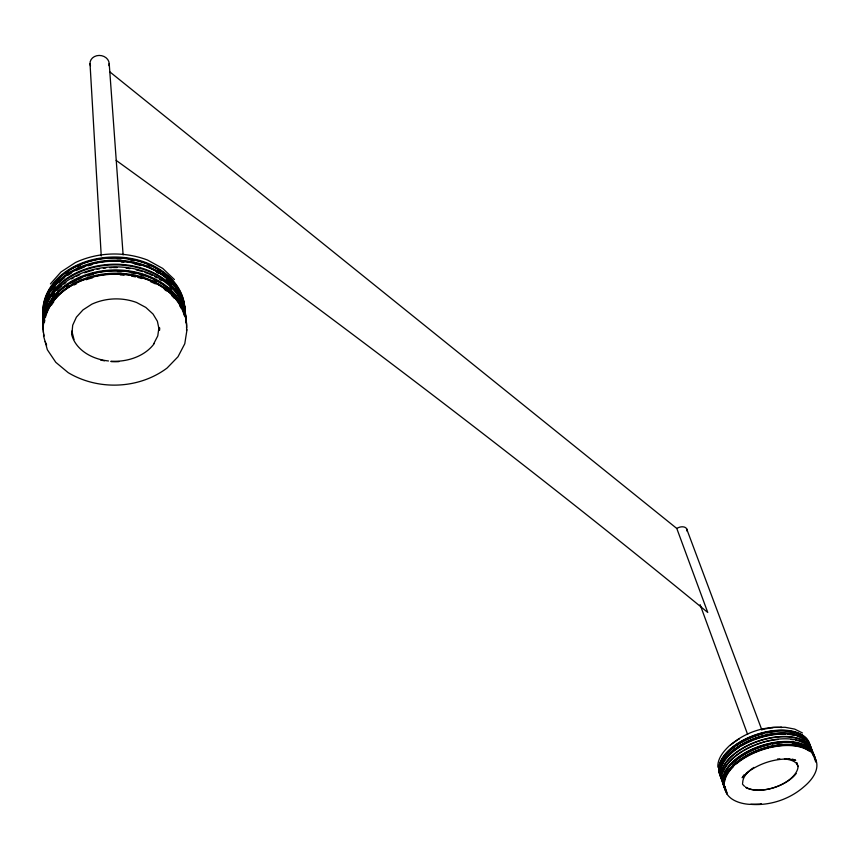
<?xml version="1.0" encoding="UTF-8"?>
<svg xmlns="http://www.w3.org/2000/svg" width="860" height="860" viewBox="0 0 860 860"><rect width="100%" height="100%" fill="white"/><g stroke="black" fill="none" stroke-linecap="round" stroke-linejoin="round"><path stroke-width="1.29" d="M71.928 333.562L72.702 325.198L76.411 317.136L83.001 309.89L91.805 304.193C105.802 297.764 122.077 297.173 136.525 302.462L145.802 307.418L153.048 314.061L157.391 321.253L159.186 329.896M717.831 767.184C717.466 758.262 723.679 751.178 729.721 745.426L739.471 738.557L738.976 738.815M158.96 327.466L157.767 335.905L153.8 343.635M186.996 329.692L184.782 343.731L177.977 356.782L167.098 368.026C138.944 389.161 98.223 390.719 68.155 372.627L55.792 362.318L47.343 349.74L43.495 335.744M742.653 783.137C742.599 776.333 748.383 771.076 753.919 767.421M743.911 774.903L742.148 777.752L747.297 772.441L746.394 773.237C758.638 763.626 774.29 758.455 789.846 759.058L788.512 758.993L795.715 760.272L792.307 759.111M50.439 283.897L61.006 271.975L75.486 262.504C98.029 252.034 124.367 251.227 147.565 260.064L162.733 268.427L174.408 279.554M730.581 744.9C744.685 732.892 763.261 726.249 781.826 727.442L780.525 727.409M761.777 729.495L773.742 727.409L785.051 727.28L794.715 729.108L802.434 732.957M760.788 804.089L761.401 804.057L749.726 804.369C739.772 803.788 726.249 799.585 724.829 787.889A47.698 25.015 -18.5 0 1 761.261 745.663A47.698 25.015 -18.5 0 1 814.474 758.584M771.721 727.56L773.097 727.528M777.537 758.982L779.87 758.95M750.769 804.337C769.883 805.884 789.544 799.359 803.949 786.75C811.711 780.321 820.591 769.302 815.312 758.638M784.438 758.864C789.846 759.692 794.995 760.595 797.704 765.013M116.175 160.401C317.351 305.752 515.935 454.908 707.758 612.471L676.798 528.47L109.844 71.885M796.822 762.949L797.467 764.615M686.603 528.728L761.895 730.054M700.104 604.644L747.62 734.429M726.958 794.038L726.087 791.512A47.784 24.983 -18.5 0 1 762.637 749.372A47.784 24.983 -18.5 0 1 815.914 762.239M796.758 762.723L797.833 766.55M73.992 339.485L71.842 331.1L71.95 333.304M109.209 63.554L123.109 254.893M90.031 63.758L101.243 255.957M676.798 528.47A6.74 4.257 -19.5 0 1 684.044 526.986A6.74 4.257 -19.5 0 1 686.817 530.953M119.002 361.598A46.429 34.873 -1.4 0 1 111.047 361.598M104.533 360.824A46.429 34.873 -1.4 0 1 100.684 360.017M796.199 773.516A30.949 16.2 -18.5 0 1 745.899 787.631M725.926 790.179A47.235 24.693 -18.5 0 1 724.658 786.513M724.582 781.847A47.235 24.693 -18.5 0 1 733.537 766.464M736.429 763.82A47.235 24.693 -18.5 0 1 768.646 747.953M769.861 747.663A47.235 24.693 -18.5 0 1 809.056 751.016M812.507 754.274A47.235 24.693 -18.5 0 1 813.732 756.123M814.312 757.284A47.235 24.693 -18.5 0 1 815.312 761.057M726.291 790.469A47.214 24.703 -18.5 0 1 724.195 784.384M724.292 780.998A47.214 24.703 -18.5 0 1 759.423 749.845A47.214 24.703 -18.5 0 1 808.722 750.178M727.162 792.447A47.773 24.994 -18.5 0 1 759.197 749.608A47.773 24.994 -18.5 0 1 815.506 760.079M725.098 788.652A47.719 25.015 -18.5 0 1 760.39 746.899A47.719 25.015 -18.5 0 1 814.721 758.079M725.603 788.448A47.171 24.725 -18.5 0 1 723.668 783.654M723.797 777.805A47.171 24.725 -18.5 0 1 724.475 775.43M724.862 774.409A47.171 24.725 -18.5 0 1 727.775 769.173M731.634 764.486A47.171 24.725 -18.5 0 1 766.378 745.394M767.582 745.082A47.171 24.725 -18.5 0 1 769.99 744.513M772.42 744.018A47.171 24.725 -18.5 0 1 774.849 743.588M777.246 743.244A47.171 24.725 -18.5 0 1 782.181 742.771M792.146 742.933A47.171 24.725 -18.5 0 1 799.424 744.276M800.52 744.599A47.171 24.725 -18.5 0 1 807.045 747.566M811.388 751.436A47.171 24.725 -18.5 0 1 812.614 753.285M725.313 787.609A47.149 24.725 -18.5 0 1 723.206 781.525M723.303 778.139A47.149 24.725 -18.5 0 1 758.37 746.985A47.149 24.725 -18.5 0 1 807.604 747.34M723.883 785.137A47.644 25.037 -18.5 0 1 760.261 742.976A47.644 25.037 -18.5 0 1 813.431 755.929M724.378 784.933A47.085 24.757 -18.5 0 1 722.755 781.396M722.217 777.741A47.085 24.757 -18.5 0 1 722.368 775.451M723.249 771.904A47.085 24.757 -18.5 0 1 742.266 751.554M743.384 750.877A47.085 24.757 -18.5 0 1 754.349 745.459M755.499 744.996A47.085 24.757 -18.5 0 1 765.056 741.868M766.26 741.557A47.085 24.757 -18.5 0 1 778.257 739.449M790.791 739.417A47.085 24.757 -18.5 0 1 793.328 739.75M795.758 740.202A47.085 24.757 -18.5 0 1 798.058 740.761M799.144 741.083A47.085 24.757 -18.5 0 1 805.669 744.072M806.562 744.674A47.085 24.757 -18.5 0 1 811.238 749.791M721.465 776.494A47.031 24.768 -18.5 0 1 761.809 740.191A47.031 24.768 -18.5 0 1 811.356 749.866M724.442 784.589A47.579 25.058 -18.5 0 1 757.445 741.288A47.579 25.058 -18.5 0 1 812.517 753.618M723.529 781.923A47.526 25.09 -18.5 0 1 755.284 739.03A47.526 25.09 -18.5 0 1 811.388 749.64M720.486 772.721A46.977 24.8 -18.5 0 1 739.363 747.211M741.567 745.846A46.977 24.8 -18.5 0 1 752.5 740.428M753.65 739.976A46.977 24.8 -18.5 0 1 785.191 734.161M787.556 734.3A46.977 24.8 -18.5 0 1 794.984 735.472M797.198 736.096A46.977 24.8 -18.5 0 1 804.605 739.707M807.303 742.094A46.977 24.8 -18.5 0 1 809.282 744.835M721.701 777.967A46.956 24.8 -18.5 0 1 720.433 774.29M720.25 772.989A46.956 24.8 -18.5 0 1 720.347 769.592M721.217 766.045A46.956 24.8 -18.5 0 1 758.122 737.418A46.956 24.8 -18.5 0 1 804.283 738.88M807.723 742.148A46.956 24.8 -18.5 0 1 808.959 744.008M721.862 779.3A47.504 25.09 -18.5 0 1 756.918 737.504A47.504 25.09 -18.5 0 1 811.066 748.813M721.174 777.311A47.461 25.112 -18.5 0 1 756.176 735.504A47.461 25.112 -18.5 0 1 810.281 746.846M721.013 775.978A46.913 24.822 -18.5 0 1 719.734 772.291M719.508 769.893A46.913 24.822 -18.5 0 1 719.852 766.421M720.519 764.045A46.913 24.822 -18.5 0 1 734.171 747.275M736.203 745.792A46.913 24.822 -18.5 0 1 740.546 743.008M741.557 742.406A46.913 24.822 -18.5 0 1 763.325 733.698M766.926 732.881A46.913 24.822 -18.5 0 1 775.279 731.613M787.771 731.591A46.913 24.822 -18.5 0 1 795.016 732.957M798.456 734.139A46.913 24.822 -18.5 0 1 801.649 735.698M806.949 740.17A46.913 24.822 -18.5 0 1 808.174 742.029M720.734 775.15A46.891 24.832 -18.5 0 1 719.454 771.463M719.272 770.162A46.891 24.832 -18.5 0 1 719.562 765.593M720.228 763.207A46.891 24.832 -18.5 0 1 757.079 734.58A46.891 24.832 -18.5 0 1 803.175 736.063M806.615 739.353A46.891 24.832 -18.5 0 1 807.852 741.202M720.884 776.472A47.44 25.123 -18.5 0 1 757.037 734.279A47.44 25.123 -18.5 0 1 810.045 747.361M798.101 765.798A29.584 15.469 -18.5 0 1 777.752 786.255A29.584 15.469 -18.5 0 1 745.534 787.007M744.609 786.33A29.584 15.469 -18.5 0 1 742.438 783.944M90.483 65.876A9.61 8.17 6.2 0 1 99.158 55.438A9.61 8.17 6.2 0 1 108.983 65.672M43.398 332.54A71.745 53.836 -1.4 0 1 114.509 274.179A71.745 53.836 -1.4 0 1 186.566 330.348M46.623 345.129A71.745 53.836 -1.4 0 1 45.236 341.431M43.935 336.367A71.745 53.836 -1.4 0 1 43.538 333.82M51.492 305.02A70.918 53.212 -1.4 0 1 53.739 301.871M74.175 284.961A70.918 53.212 -1.4 0 1 76.594 283.714M86.194 279.715A70.918 53.212 -1.4 0 1 92.568 277.802M120.26 274.921A70.918 53.212 -1.4 0 1 124.066 275.178M131.548 276.135A70.918 53.212 -1.4 0 1 135.461 276.888M138.051 277.49A70.918 53.212 -1.4 0 1 141.878 278.533M150.457 281.596A70.918 53.212 -1.4 0 1 155.37 283.886M164.335 289.325A70.918 53.212 -1.4 0 1 166.518 290.959M171.581 295.41A70.918 53.212 -1.4 0 1 174.279 298.259M179.804 305.816A70.918 53.212 -1.4 0 1 181.105 308.16M44.397 322.575A70.875 53.202 -1.4 0 1 44.817 320.017M45.397 317.49A70.875 53.202 -1.4 0 1 114.638 273.867A70.875 53.202 -1.4 0 1 184.32 315.631M43.924 335.389A71.703 53.825 -1.4 0 1 111.037 273.329A71.703 53.825 -1.4 0 1 186.545 328.122M43.333 329.219A71.595 53.815 -1.3 0 1 111.778 270.975A71.595 53.815 -1.3 0 1 186.33 323.296M51.407 301.709A70.767 53.191 -1.3 0 1 53.642 298.56M55.309 296.517A70.767 53.191 -1.3 0 1 58.028 293.55M66.08 286.649A70.767 53.191 -1.3 0 1 68.263 285.133M71.681 282.994A70.767 53.191 -1.3 0 1 76.454 280.425M77.594 279.865A70.767 53.191 -1.3 0 1 81.13 278.296M87.301 276.006A70.767 53.191 -1.3 0 1 93.675 274.19M117.487 271.577A70.767 53.191 -1.3 0 1 121.303 271.717M131.3 272.867A70.767 53.191 -1.3 0 1 135.203 273.62M140.341 274.899A70.767 53.191 -1.3 0 1 144.104 276.049M153.865 280.027A70.767 53.191 -1.3 0 1 156.262 281.252M166.206 287.702A70.767 53.191 -1.3 0 1 171.258 292.153M45.322 314.179A70.724 53.191 -1.3 0 1 101.931 271.599A70.724 53.191 -1.3 0 1 174.688 295.023M176.322 297.087A70.724 53.191 -1.3 0 1 182.782 308.729M183.965 312.384A70.724 53.191 -1.3 0 1 184.567 314.867M43.312 328.24A71.552 53.804 -1.3 0 1 111.714 270.019A71.552 53.804 -1.3 0 1 186.222 322.339M43.258 325.123A71.412 53.793 -1.3 0 1 113.187 266.901A71.412 53.793 -1.3 0 1 185.857 321.812M52.019 296.582A70.595 53.169 -1.3 0 1 54.352 293.464M56.975 290.454A70.595 53.169 -1.3 0 1 61.888 285.767M63.866 284.155A70.595 53.169 -1.3 0 1 65.941 282.585M71.52 278.941A70.595 53.169 -1.3 0 1 73.874 277.619M76.282 276.372A70.595 53.169 -1.3 0 1 79.754 274.759M84.603 272.835A70.595 53.169 -1.3 0 1 93.471 270.158M97.105 269.341A70.595 53.169 -1.3 0 1 99.588 268.879M103.34 268.309A70.595 53.169 -1.3 0 1 105.866 268.019M109.65 267.707A70.595 53.169 -1.3 0 1 112.165 267.589M113.423 267.557A70.595 53.169 -1.3 0 1 117.207 267.557M126.055 268.148A70.595 53.169 -1.3 0 1 129.763 268.653M136.181 269.9A70.595 53.169 -1.3 0 1 142.524 271.642M144.985 272.459A70.595 53.169 -1.3 0 1 148.554 273.813M149.812 274.329A70.595 53.169 -1.3 0 1 152.284 275.437M154.703 276.619A70.595 53.169 -1.3 0 1 157.057 277.887M159.337 279.221A70.595 53.169 -1.3 0 1 161.529 280.607M169.893 287.229A70.595 53.169 -1.3 0 1 171.774 289.089M44.032 322.382A70.477 53.159 -1.2 0 1 43.881 319.845M44.397 312.148A70.477 53.159 -1.2 0 1 112.348 264.912A70.477 53.159 -1.2 0 1 183.664 307.912M184.19 310.406A70.477 53.159 -1.2 0 1 184.545 312.922M43.204 322.414A71.294 53.782 -1.2 0 1 111.348 264.289A71.294 53.782 -1.2 0 1 185.599 316.63M43.14 319.318A71.165 53.761 -1.2 0 1 111.155 261.247A71.165 53.761 -1.2 0 1 185.266 313.599M44.139 310.342A70.337 53.137 -1.2 0 1 44.559 307.794M52.61 289.755A70.337 53.137 -1.2 0 1 55.04 286.67M58.695 282.757A70.337 53.137 -1.2 0 1 64.694 277.597M67.908 275.318A70.337 53.137 -1.2 0 1 71.305 273.19M76.045 270.62A70.337 53.137 -1.2 0 1 84.334 267.094M88.085 265.837A70.337 53.137 -1.2 0 1 91.891 264.751M121.239 262.042A70.337 53.137 -1.2 0 1 123.937 262.257M134.429 263.912A70.337 53.137 -1.2 0 1 140.793 265.568M156.531 272.201A70.337 53.137 -1.2 0 1 158.799 273.534M166.302 278.877A70.337 53.137 -1.2 0 1 172.086 284.359M179.729 295.216A70.337 53.137 -1.2 0 1 180.858 297.603M45.118 304.311A70.294 53.137 -1.1 0 1 49.031 294.421M51.138 290.895A70.294 53.137 -1.1 0 1 111.434 260.945A70.294 53.137 -1.1 0 1 174.483 286.326M175.311 287.412A70.294 53.137 -1.1 0 1 181.739 299.043M43.118 318.35A71.122 53.75 -1.1 0 1 111.091 260.3A71.122 53.75 -1.1 0 1 185.169 312.653M43.075 316.05A71.014 53.739 -1.1 0 1 112.606 257.978A71.014 53.739 -1.1 0 1 184.889 312.911M43.742 312.202A70.197 53.116 -1.1 0 1 43.935 308.353M65.629 273.587A70.197 53.116 -1.1 0 1 68.897 271.351M77.045 266.837A70.197 53.116 -1.1 0 1 80.55 265.278M116.96 258.634A70.197 53.116 -1.1 0 1 121.013 258.828M130.301 259.946A70.197 53.116 -1.1 0 1 134.171 260.709M147.78 264.923A70.197 53.116 -1.1 0 1 150.253 265.987M157.369 269.653A70.197 53.116 -1.1 0 1 159.595 271.018M162.766 273.179A70.197 53.116 -1.1 0 1 165.98 275.673M175.075 285.154A70.197 53.116 -1.1 0 1 176.655 287.38M43.72 311.245A70.154 53.116 -1.1 0 1 43.806 308.686M45.042 301.043A70.154 53.116 -1.1 0 1 45.784 298.549M46.676 296.055A70.154 53.116 -1.1 0 1 114.466 257.667A70.154 53.116 -1.1 0 1 181.395 295.851M43.054 315.083A70.971 53.739 -1.1 0 1 112.542 257.032A70.971 53.739 -1.1 0 1 184.782 311.976M159.691 327.95A44.387 33.314 -1.4 0 1 159.53 330.423M154.37 343.387A44.387 33.314 -1.4 0 1 111.026 361.189M108.5 360.974A44.387 33.314 -1.4 0 1 71.584 334.131"/></g></svg>
